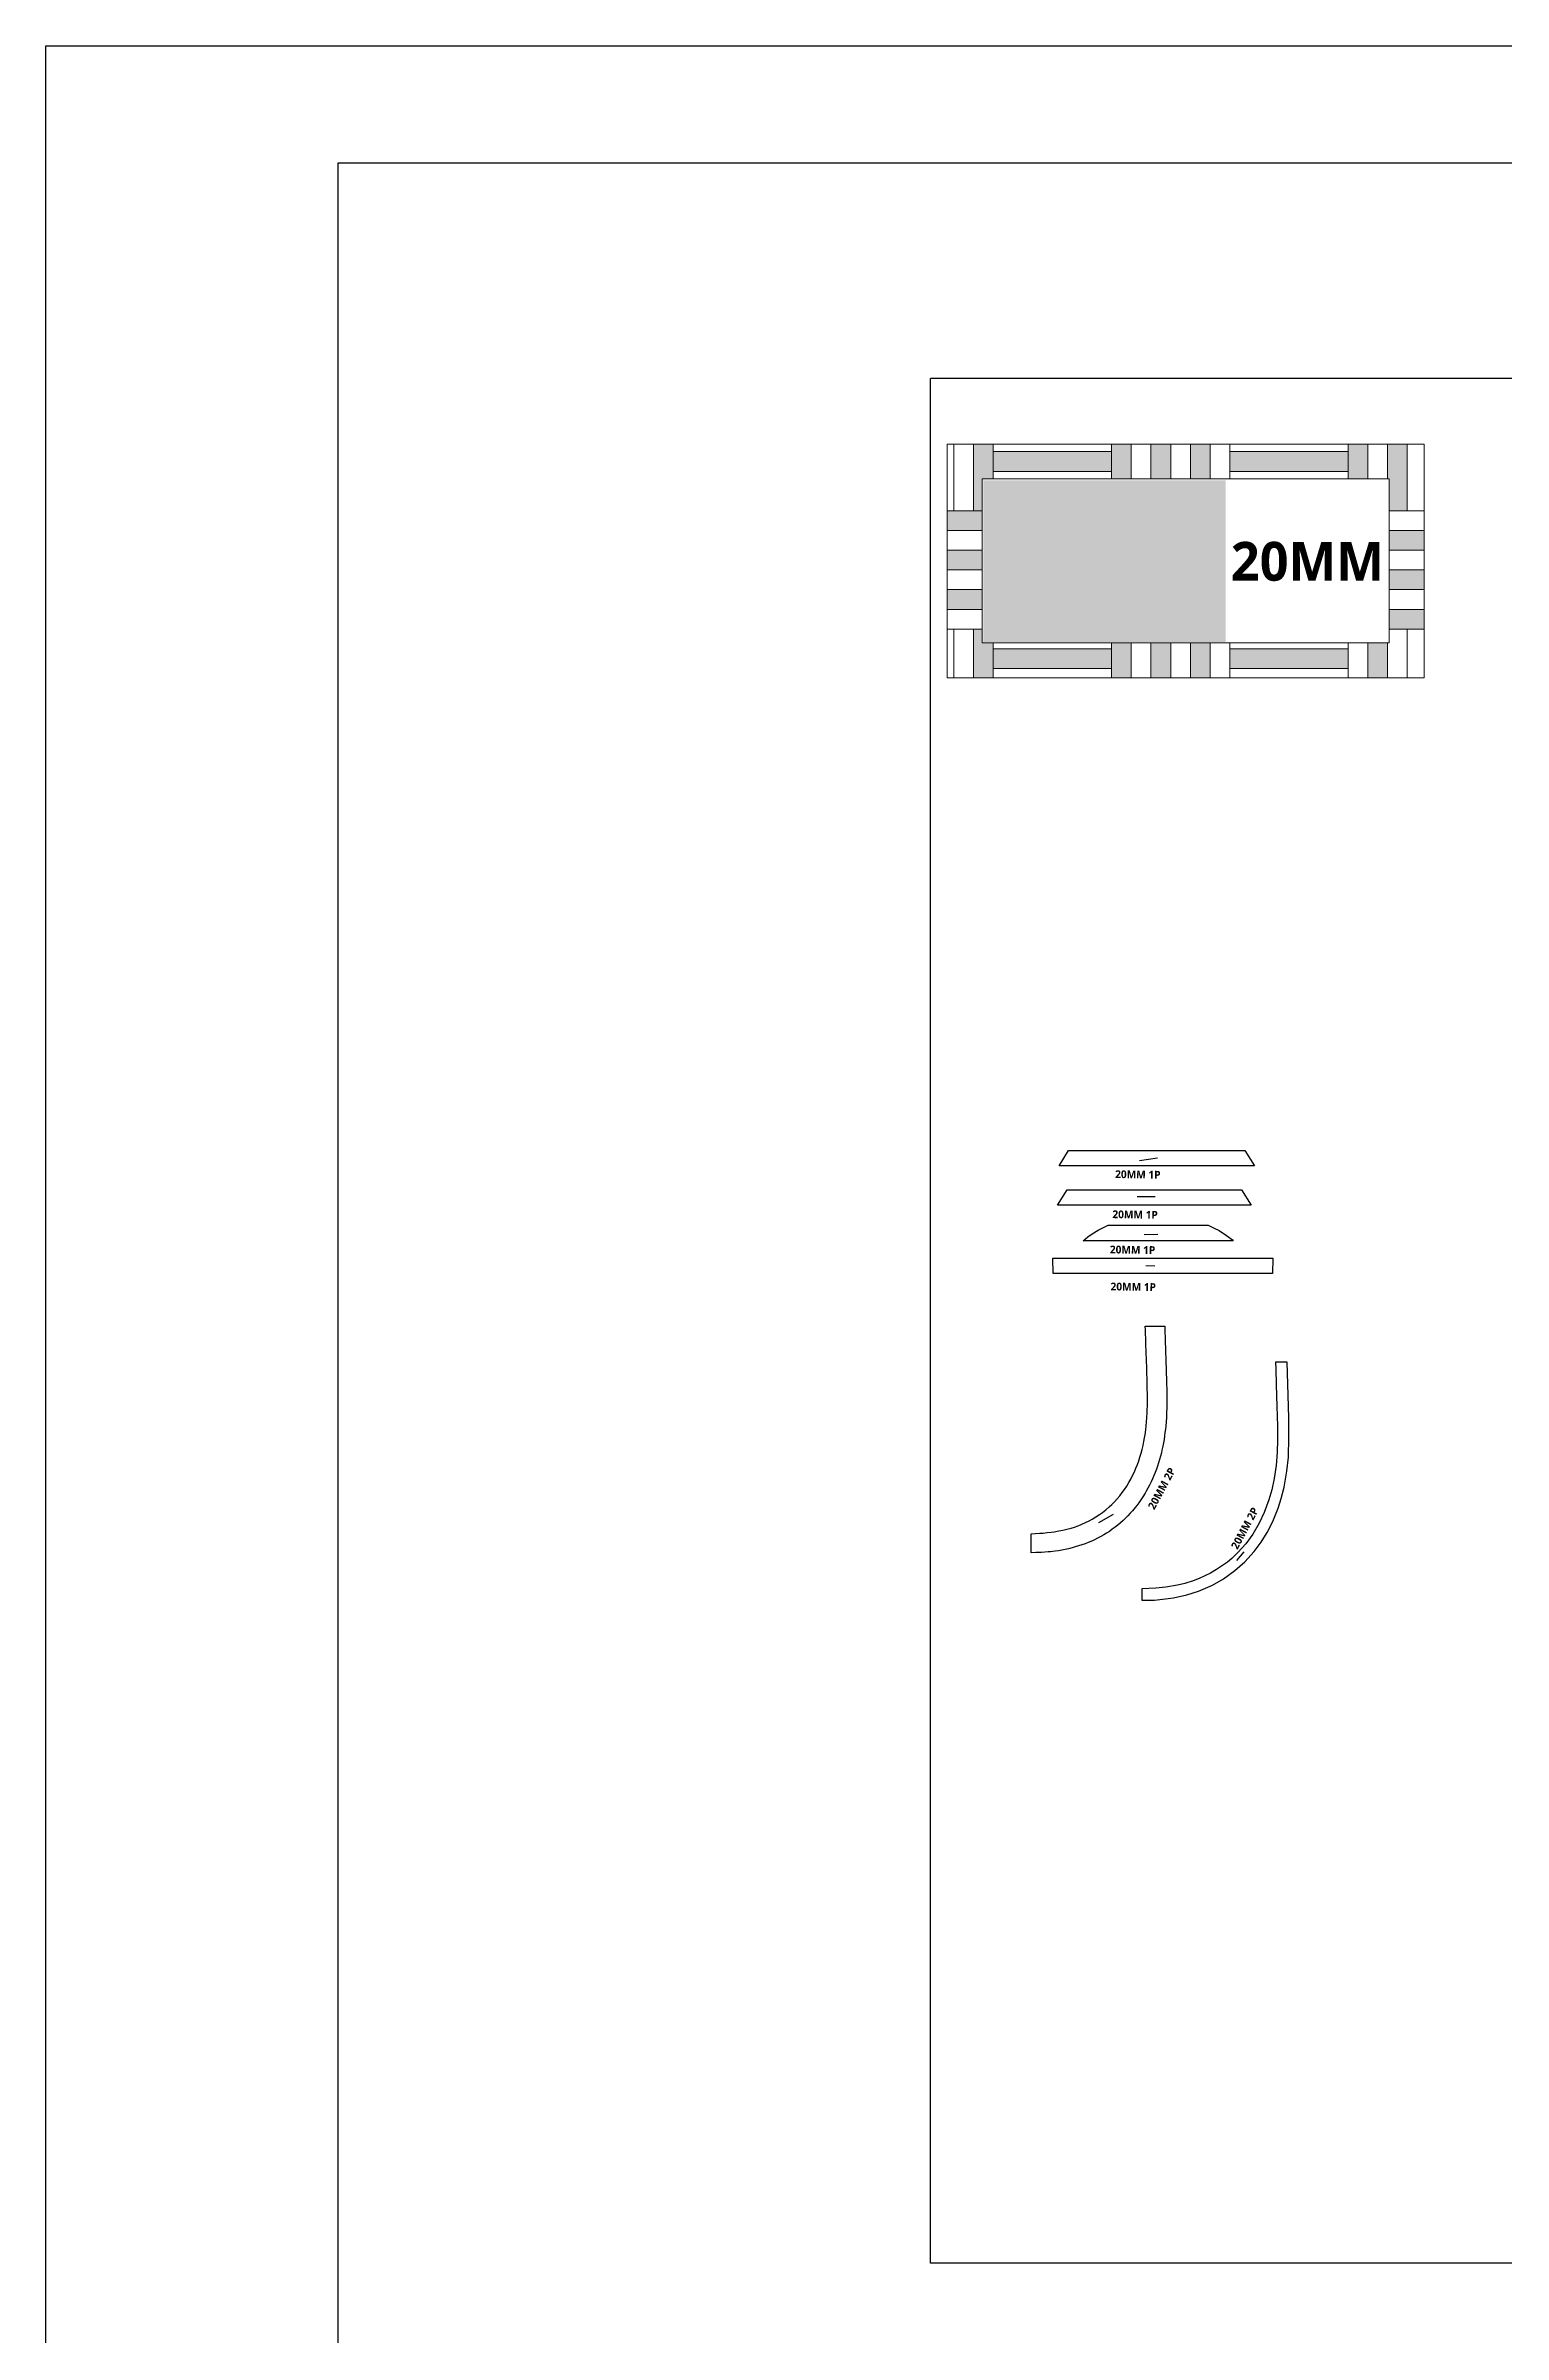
# Model space of a CAD drawing. Header units: millimetres. Extents: x -10628 to 24720, y -21829 to 4032.
# Drawn here: x -10628 to -6873, y -6332 to -437 of the extents above; entities that cross this region are included whole.
import ezdxf
from ezdxf.enums import TextEntityAlignment as Align

# ---------------------------------------------------------------- set-up
doc = ezdxf.new("R2010")
doc.units = ezdxf.units.MM
doc.layers.add('layer mau', color=7, linetype='Continuous')
doc.styles.add('MtXpl_Yu_Gothic_UI_S_1', font='')
doc.styles.add('MtXpl_Yu_Gothic_UI_S_2', font='')
doc.styles.get('MtXpl_Yu_Gothic_UI_S_1').set_extended_font_data('Yu Gothic UI Semibold')
doc.styles.get('MtXpl_Yu_Gothic_UI_S_2').set_extended_font_data('Yu Gothic UI Semilight', bold=True)

# ---------------------------------------------------------------- blocks, each defined once
blk = doc.blocks.new('KHUNGA3')
for points in [[(0, 297), (420, 297), (420, 0), (0, 0)], [(25, 10), (25, 287), (410, 287), (410, 10)]]:
    blk.add_lwpolyline(points, close=True)
at = {"style": 'MtXpl_Yu_Gothic_UI_S_1'}
for tag, p in [('TENDUAN', (340.69, 70.42)), ('HANGMUC', (271.12, 63.12)), ('CONGTRINH', (340.69, 61.11)), ('QUANLIKITHUAT', (271.12, 53.03)), ('DIACHI', (340.69, 51.8)), ('CHUTRIRAFILECNC', (271.12, 41.09)), ('CHUTRITHIETKE', (271.12, 29.14)), ('VE%THIETKE', (271.12, 17.2))]:
    blk.add_attdef(tag, text='', height=2.5, dxfattribs=at).set_placement(p, align=Align.MIDDLE_LEFT)
for tag, height, p in [('TENBANVE', 2.5, (351.38, 38.82)), ('NHANBANVE', 1, (336.08, 24.88)), ('HOANTHANH', 1, (368.58, 24.88)), ('GIAIDOAN', 1, (336.08, 14.38)), ('TYLE', 1, (368.58, 14.38))]:
    blk.add_attdef(tag, text='', height=height, dxfattribs=at).set_placement(p, align=Align.MIDDLE_CENTER)
at = {"color": 1, "style": 'MtXpl_Yu_Gothic_UI_S_1'}
for tag, p in [('PHIENBAN', (397.5, 38.69)), ('KIHIEUBANVE', (397.5, 20.26))]:
    blk.add_attdef(tag, text='', height=2.5, dxfattribs=at).set_placement(p, align=Align.MIDDLE_CENTER)

msp = doc.modelspace()

# ---------------------------------------------------------------- hatches: boundary and pattern name
at = {"layer": 'layer mau', "true_color": 0x3ea611}
h = msp.add_hatch(color=74, dxfattribs=at)
h.dxf.hatch_style = 1
h.paths.add_polyline_path([(-7729.648, -1462.498), (-7780.448, -1462.498), (-7780.448, -1552.498), (-7729.648, -1552.498)])
h.paths.add_polyline_path([(-7628.048, -1462.498), (-7678.848, -1462.498), (-7678.848, -1552.498), (-7628.048, -1552.498)])
h.paths.add_polyline_path([(-7831.248, -1462.498), (-7882.048, -1462.498), (-7882.048, -1552.498), (-7831.248, -1552.498)])
h.paths.add_polyline_path([(-7221.648, -1462.498), (-7272.448, -1462.498), (-7272.448, -1552.498), (-7221.648, -1552.498)])
h.paths.add_polyline_path([(-7120.048, -1462.498), (-7170.848, -1462.498), (-7170.848, -1552.498), (-7166.818, -1552.498), (-7166.818, -1634.52), (-7120.048, -1634.52)])
h.paths.add_polyline_path([(-7076.818, -1685.32), (-7166.818, -1685.32), (-7166.818, -1736.12), (-7076.818, -1736.12)])
h.paths.add_polyline_path([(-7076.818, -1786.92), (-7166.818, -1786.92), (-7166.818, -1837.72), (-7076.818, -1837.72)])
h.paths.add_polyline_path([(-7076.818, -1888.52), (-7166.818, -1888.52), (-7166.818, -1939.32), (-7076.818, -1939.32)])
h.paths.add_polyline_path([(-7170.848, -1974.598), (-7221.648, -1974.598), (-7221.648, -2064.598), (-7170.848, -2064.598)])
h.paths.add_polyline_path([(-7628.048, -1974.598), (-7678.848, -1974.598), (-7678.848, -2064.598), (-7628.048, -2064.598)])
h.paths.add_polyline_path([(-7729.648, -1974.598), (-7780.448, -1974.598), (-7780.448, -2064.598), (-7729.648, -2064.598)])
h.paths.add_polyline_path([(-7831.248, -1974.598), (-7882.048, -1974.598), (-7882.048, -2064.598), (-7831.248, -2064.598)])
h.paths.add_polyline_path([(-8186.848, -1974.598), (-8215.317, -1974.598), (-8215.317, -1939.32), (-8237.648, -1939.32), (-8237.648, -2064.598), (-8186.848, -2064.598)])
h.paths.add_polyline_path([(-8215.317, -1837.72), (-8305.317, -1837.72), (-8305.317, -1888.52), (-8215.317, -1888.52)])
h.paths.add_polyline_path([(-8215.317, -1736.12), (-8305.317, -1736.12), (-8305.317, -1786.92), (-8215.317, -1786.92)])
h.paths.add_polyline_path([(-8215.317, -1634.52), (-8305.317, -1634.52), (-8305.317, -1685.32), (-8215.317, -1685.32)])
h.paths.add_polyline_path([(-8186.848, -1462.498), (-8237.648, -1462.498), (-8237.648, -1634.52), (-8215.317, -1634.52), (-8215.317, -1552.498), (-8186.848, -1552.498)])
h.paths.add_polyline_path([(-7882.048, -1482.12), (-8186.848, -1482.12), (-8186.848, -1532.92), (-7882.048, -1532.92)])
h.paths.add_polyline_path([(-7272.448, -1482.12), (-7577.248, -1482.12), (-7577.248, -1532.92), (-7272.448, -1532.92)])
h.paths.add_polyline_path([(-7882.048, -1990.12), (-8186.848, -1990.12), (-8186.848, -2040.92), (-7882.048, -2040.92)])
h.paths.add_polyline_path([(-7272.448, -1990.12), (-7577.248, -1990.12), (-7577.248, -2040.92), (-7272.448, -2040.92)])
at = {"layer": 'layer mau'}
h = msp.add_hatch(dxfattribs=at)
h.set_pattern_fill('ANGLE', color=1, scale=0.010449)
h.set_pattern_definition([(0, (-8919.091284, -1553.15913), (0, 0.072985859), [0.0530806247, -0.0199052342]), (90, (-8919.091284, -1553.15913), (-0.072985859, 4e-18), [0.0530806247, -0.0199052342])])
h.paths.add_polyline_path([(-8212.139, -1556.312), (-8212.139, -1972.686), (-7587.634, -1972.686), (-7587.634, -1556.312)])
h.paths.add_polyline_path([(-7781.408, -1725.876), (-7854.406, -1779.178), (-7826.817, -1864.697), (-7899.854, -1811.836), (-7973.23, -1864.989), (-7945.196, -1779.147), (-8018.059, -1726), (-7927.759, -1726), (-7899.971, -1639.979), (-7871.87, -1725.876)], flags=16)
h = msp.add_hatch(dxfattribs=at)
h.set_pattern_fill('ANGLE', color=2, scale=0.010449)
h.set_pattern_definition([(0, (-9682.18834, -1867.89658), (0, 0.072985859), [0.0530806247, -0.0199052342]), (90, (-9682.18834, -1867.89658), (-0.072985859, 4e-18), [0.0530806247, -0.0199052342])])
h.paths.add_polyline_path([(-7973.23, -1864.989), (-7899.854, -1811.836), (-7826.817, -1864.697), (-7854.406, -1779.178), (-7781.408, -1725.876), (-7871.87, -1725.876), (-7899.971, -1639.979), (-7927.759, -1726), (-8018.059, -1726), (-7945.196, -1779.147)])

# ---------------------------------------------------------------- linework, layer by layer
for p, q in [((-8348.416, -6148.994), (-8348.416, -1293.296)), ((-2660.562, -1293.296), (-8348.416, -1293.296)), ((-1170.428, -6148.994), (-8348.416, -6148.994))]:
    msp.add_line(p, q)
at = {"linetype": 'Continuous', "lineweight": 5}
for p, q in [((-8288.448, -1634.52), (-8288.448, -1462.498)), ((-8237.648, -1634.52), (-8237.648, -1462.498)), ((-8186.848, -1552.498), (-8186.848, -1462.498)), ((-7882.048, -1552.498), (-7882.048, -1462.498)), ((-7831.248, -1552.498), (-7831.248, -1462.498)), ((-7780.448, -1552.498), (-7780.448, -1462.498)), ((-7729.648, -1552.498), (-7729.648, -1462.498)), ((-7678.848, -1552.498), (-7678.848, -1462.498)), ((-7628.048, -1552.498), (-7628.048, -1462.498)), ((-7577.248, -1552.498), (-7577.248, -1462.498)), ((-7272.448, -1552.498), (-7272.448, -1462.498)), ((-7221.648, -1552.498), (-7221.648, -1462.498)), ((-7170.848, -1552.498), (-7170.848, -1462.498)), ((-7120.048, -1634.52), (-7120.048, -1462.498)), ((-8186.848, -1482.12), (-7882.048, -1482.12)), ((-7577.248, -1482.12), (-7272.448, -1482.12)), ((-8186.848, -1532.92), (-7882.048, -1532.92)), ((-7577.248, -1532.92), (-7272.448, -1532.92)), ((-8305.317, -1634.52), (-8215.317, -1634.52)), ((-7166.818, -1634.52), (-7076.818, -1634.52)), ((-8305.317, -1685.32), (-8215.317, -1685.32)), ((-7166.818, -1685.32), (-7076.818, -1685.32)), ((-8305.317, -1736.12), (-8215.317, -1736.12)), ((-7166.818, -1736.12), (-7076.818, -1736.12)), ((-8305.317, -1786.92), (-8215.317, -1786.92)), ((-7166.818, -1786.92), (-7076.818, -1786.92)), ((-8305.317, -1837.72), (-8215.317, -1837.72)), ((-7166.818, -1837.72), (-7076.818, -1837.72)), ((-8305.317, -1888.52), (-8215.317, -1888.52)), ((-8305.317, -1939.32), (-8215.317, -1939.32)), ((-8288.448, -2064.598), (-8288.448, -1939.32)), ((-8237.648, -2064.598), (-8237.648, -1939.32)), ((-7166.818, -1888.52), (-7076.818, -1888.52)), ((-7166.818, -1939.32), (-7076.818, -1939.32)), ((-7120.048, -2064.598), (-7120.048, -1939.32)), ((-8186.848, -2064.598), (-8186.848, -1974.598)), ((-8186.848, -1990.12), (-7882.048, -1990.12)), ((-7882.048, -2064.598), (-7882.048, -1974.598)), ((-7831.248, -2064.598), (-7831.248, -1974.598)), ((-7780.448, -2064.598), (-7780.448, -1974.598)), ((-7729.648, -2064.598), (-7729.648, -1974.598)), ((-7678.848, -2064.598), (-7678.848, -1974.598)), ((-7628.048, -2064.598), (-7628.048, -1974.598)), ((-7577.248, -2064.598), (-7577.248, -1974.598)), ((-7577.248, -1990.12), (-7272.448, -1990.12)), ((-7272.448, -2064.598), (-7272.448, -1974.598)), ((-7221.648, -2064.598), (-7221.648, -1974.598)), ((-7170.848, -2064.598), (-7170.848, -1974.598)), ((-8186.848, -2040.92), (-7882.048, -2040.92)), ((-7577.248, -2040.92), (-7272.448, -2040.92))]:
    msp.add_line(p, q, dxfattribs=at)
at = {"color": 2}
for p, q in [((-7809.923, -3308.651), (-7763.353, -3301.191)), ((-7816.359, -3400.884), (-7769.725, -3401.324)), ((-7798.138, -3498.797), (-7762.341, -3498.36)), ((-7793.798, -3578.93), (-7770.623, -3580.012)), ((-7915.104, -4241.259), (-7877.009, -4219.506)), ((-7558.996, -4338.721), (-7540.571, -4316.291))]:
    msp.add_line(p, q, dxfattribs=at)
msp.add_lwpolyline([(-1147.979, -1293.296), (-8348.416, -1293.296)])
at = {"lineweight": 5}
for points in [[(-7076.818, -1462.498), (-7076.818, -2064.598), (-8305.317, -2064.598), (-8305.317, -1462.498)], [(-7166.818, -1552.498), (-7166.818, -1974.598), (-8215.317, -1974.598), (-8215.317, -1552.498)]]:
    msp.add_lwpolyline(points, close=True, dxfattribs=at)
at = {"color": 114, "true_color": 0x139b48}
for points in [[(-8017.201, -3322.142), (-7992.56, -3282.142), (-7538.608, -3282.142), (-7513.967, -3322.142), (-8017.201, -3322.142)], [(-8021.036, -3423.627), (-7996.395, -3383.627), (-7546.773, -3383.627), (-7522.133, -3423.627), (-8021.036, -3423.627)], [(-8032.17, -3599.627), (-8032.926, -3559.627), (-7466.242, -3559.627), (-7466.998, -3599.613), (-8032.17, -3599.627)]]:
    msp.add_lwpolyline(points, dxfattribs=at)
at = {"color": 114, "true_color": 0x139b48, "elevation": 3.06}
msp.add_lwpolyline([(-7955.228, -3514.994), (-7942.999, -3504.972), (-7932.015, -3497.174), (-7916.7, -3487.79), (-7890.641, -3474.994), (-7633.223, -3474.994), (-7617.315, -3482.345), (-7605.036, -3488.909), (-7586.176, -3501.073), (-7570.715, -3512.965), (-7568.455, -3514.994), (-7955.228, -3514.994)], dxfattribs=at)
at = {"color": 114, "true_color": 0x139b48}
for points in [[(-7795.024, -3735.306), (-7744.997, -3735.306), (-7744.707, -3744.145), (-7744.416, -3752.984), (-7744.127, -3761.823), (-7743.838, -3770.662), (-7743.525, -3780.275), (-7743.264, -3788.339), (-7742.978, -3797.178), (-7742.691, -3806.017), (-7742.402, -3814.856), (-7742.11, -3823.695), (-7741.871, -3830.808), (-7741.511, -3841.372), (-7741.209, -3850.21), (-7740.911, -3859.048), (-7740.622, -3867.887), (-7740.347, -3876.727), (-7740.075, -3886.112), (-7739.857, -3894.408), (-7739.661, -3903.251), (-7739.52, -3912.094), (-7739.449, -3920.937), (-7739.459, -3928.989), (-7739.578, -3938.623), (-7739.792, -3947.465), (-7740.109, -3956.304), (-7740.528, -3965.139), (-7740.778, -3969.586), (-7741.68, -3982.793), (-7742.426, -3991.608), (-7743.298, -4000.411), (-7744.304, -4009.198), (-7745.341, -4017.163), (-7746.754, -4026.718), (-7748.217, -4035.442), (-7749.853, -4044.136), (-7752.082, -4054.624), (-7753.684, -4061.41), (-7755.889, -4069.981), (-7758.286, -4078.503), (-7760.871, -4086.97), (-7763.643, -4095.381), (-7766.598, -4103.729), (-7769.734, -4112.011), (-7772.164, -4118.08), (-7776.543, -4128.36), (-7780.22, -4136.413), (-7784.087, -4144.374), (-7788.147, -4152.236), (-7792.408, -4159.991), (-7795.234, -4164.879), (-7801.548, -4175.145), (-7806.428, -4182.529), (-7811.513, -4189.774), (-7816.801, -4196.873), (-7820.988, -4202.207), (-7827.976, -4210.6), (-7833.856, -4217.216), (-7839.925, -4223.658), (-7846.179, -4229.923), (-7851.994, -4235.434), (-7859.22, -4241.893), (-7865.998, -4247.586), (-7872.943, -4253.075), (-7880.05, -4258.351), (-7887.651, -4263.635), (-7894.734, -4268.241), (-7902.297, -4272.845), (-7909.997, -4277.219), (-7917.823, -4281.36), (-7925.767, -4285.269), (-7931.337, -4287.839), (-7941.972, -4292.38), (-7950.217, -4295.592), (-7958.546, -4298.585), (-7966.952, -4301.365), (-7975.426, -4303.941), (-7983.358, -4306.157), (-7992.551, -4308.503), (-8001.189, -4310.482), (-8009.871, -4312.242), (-8018.592, -4313.771), (-8027.346, -4315.055), (-8038.925, -4316.349), (-8044.938, -4316.838), (-8053.764, -4317.371), (-8062.602, -4317.753), (-8071.445, -4318.058), (-8076.967, -4318.244), (-8089.122, -4318.692), (-8089.122, -4269.771), (-8078.865, -4269.296), (-8067.15, -4268.628), (-8058.374, -4267.964), (-8048.151, -4266.984), (-8037.953, -4265.768), (-8029.978, -4264.642), (-8017.656, -4262.574), (-8007.582, -4260.551), (-7997.579, -4258.208), (-7986.466, -4255.168), (-7977.845, -4252.459), (-7968.149, -4249.024), (-7958.59, -4245.215), (-7949.186, -4241.035), (-7939.956, -4236.486), (-7932.116, -4232.249), (-7922.086, -4226.288), (-7913.48, -4220.65), (-7905.115, -4214.662), (-7897.008, -4208.332), (-7888.049, -4200.664), (-7881.626, -4194.678), (-7874.376, -4187.377), (-7867.428, -4179.785), (-7860.79, -4171.92), (-7854.467, -4163.799), (-7848.707, -4155.792), (-7842.789, -4146.866), (-7837.438, -4138.088), (-7832.406, -4129.124), (-7827.69, -4119.989), (-7823.19, -4110.484), (-7819.195, -4101.274), (-7815.405, -4091.721), (-7811.912, -4082.056), (-7808.708, -4072.291), (-7805.84, -4062.619), (-7803.147, -4052.51), (-7800.774, -4042.515), (-7798.659, -4032.462), (-7796.794, -4022.359), (-7795.647, -4015.36), (-7793.775, -4002.038), (-7792.601, -3991.833), (-7791.636, -3981.605), (-7790.868, -3971.36), (-7790.134, -3957.672), (-7789.883, -3950.842), (-7789.636, -3940.577), (-7789.525, -3930.31), (-7789.526, -3920.041), (-7789.618, -3909.771), (-7789.835, -3896.471), (-7789.986, -3889.235), (-7790.229, -3878.969), (-7790.505, -3868.705), (-7790.807, -3858.441), (-7791.133, -3848.179), (-7791.477, -3837.917), (-7791.835, -3827.657), (-7792.202, -3817.396), (-7792.575, -3807.136), (-7792.948, -3796.875), (-7793.317, -3786.615), (-7793.729, -3774.852), (-7794.026, -3766.093), (-7794.365, -3755.831), (-7794.696, -3745.569)], [(-7803.811, -4441.19), (-7771.258, -4440.548), (-7722.615, -4434.921), (-7687.989, -4427.227), (-7657.688, -4417.611), (-7622.102, -4402.121), (-7593.658, -4385.908), (-7563.974, -4364.719), (-7538.449, -4341.835), (-7514.834, -4315.889), (-7496.555, -4291.572), (-7481.118, -4266.89), (-7466.582, -4238.622), (-7452.716, -4204.334), (-7444.511, -4178.749), (-7437.021, -4149.76), (-7429.977, -4108.657), (-7426.383, -4072.353), (-7424.755, -4021.279), (-7424.786, -3971.993), (-7426.975, -3912.912), (-7429.669, -3828.199), (-7459.457, -3828.199), (-7459.05, -3845.68), (-7457.655, -3884.572), (-7456.611, -3914.751), (-7455.732, -3941.488), (-7454.959, -3967.212), (-7454.402, -3992.91), (-7454.277, -4028.083), (-7455.202, -4059.251), (-7457.955, -4093.826), (-7462.765, -4127.143), (-7469.124, -4156.784), (-7476.4, -4182.408), (-7488.609, -4215.491), (-7501.309, -4242.276), (-7518.285, -4271.083), (-7535.958, -4295.456), (-7556.269, -4318.428), (-7572.068, -4333.303), (-7583.364, -4342.635), (-7611.147, -4362.055), (-7627.418, -4371.488), (-7656.29, -4385.191), (-7671.5, -4390.959), (-7693.299, -4397.758), (-7712.399, -4402.51), (-7741.801, -4407.864), (-7767.837, -4410.199), (-7803.811, -4411.585)]]:
    msp.add_lwpolyline(points, close=True, dxfattribs=at)

# ---------------------------------------------------------------- block references
at = {"xscale": 30.1258085434748, "yscale": 30.1258085434748, "zscale": 30.1258085434748}
msp.add_blockref('KHUNGA3', (-10628.376, -9383.922), dxfattribs=at)

# ---------------------------------------------------------------- texts
at = {"style": 'MtXpl_Yu_Gothic_UI_S_2'}
msp.add_text('20MM', height=100, dxfattribs=at).set_placement((-7574.747, -1814.62))
at = {"color": 114, "true_color": 0x139b48, "char_height": 20, "attachment_point": 1}
for s, insert, rotation in [('{\\fYu Gothic UI Semibold|b0|i0|c0|p34;20MM 1P}', (-7872.625, -3333.454), 359.2159346), ('{\\fYu Gothic UI Semibold|b0|i0|c0|p34;20MM 1P}', (-7879.74, -3436.757), 359.2159346), ('{\\fYu Gothic UI Semibold|b0|i0|c0|p34;20MM 1P}', (-7886.269, -3527.478), 359.2159346), ('{\\fYu Gothic UI Semibold|b0|i0|c0|p34;20MM 1P}', (-7884.473, -3622.819), 359.2159346), ('{\\fYu Gothic UI Semibold|b0|i0|c0|p34;20MM 2P}', (-7789.398, -4199.826, -3.06), 61.6767538), ('{\\fYu Gothic UI Semibold|b0|i0|c0|p34;20MM 2P}', (-7575.301, -4302.395, -3.06), 61.6767538)]:
    msp.add_mtext_dynamic_manual_height_columns(s, width=151.79609, gutter_width=347.529, heights=[0], dxfattribs=dict(at, insert=insert, rotation=rotation))

doc.saveas('drawing.dxf')
